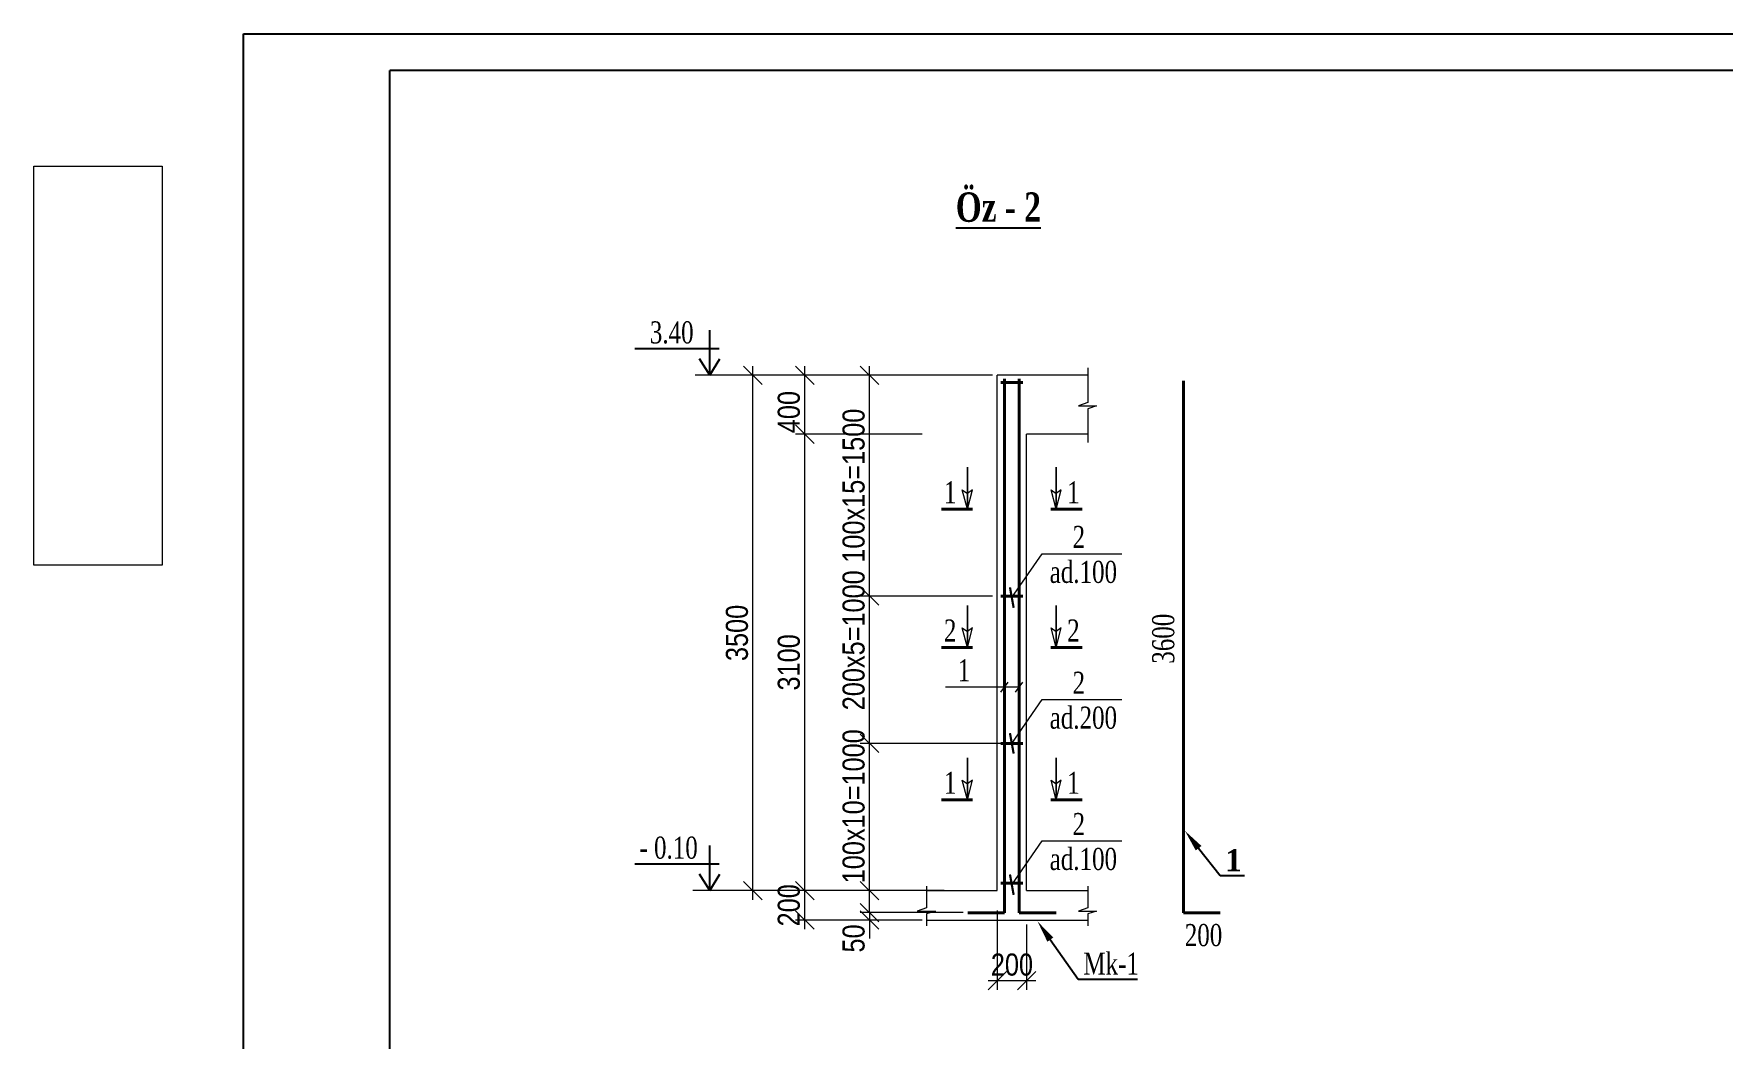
# Model space of a CAD drawing. Header units: millimetres. Extents: x -149347 to 251215, y -2929184 to -2541447.
# Drawn here: x -28789 to -5847, y -2759518 to -2745873 of the extents above; entities that cross this region are included whole.
import ezdxf
from ezdxf import colors
from ezdxf.entities.mleader import LeaderData, LeaderLine
from ezdxf.math import Vec2, Vec3

# ---------------------------------------------------------------- set-up
doc = ezdxf.new("R2010")
doc.units = ezdxf.units.MM
for name, color, linetype, lineweight in [('Ishare xetleri', 95, 'Continuous', 5), ('olchu', 253, 'Continuous', 9), ('РАЗМЕРЫ', 80, 'Continuous', 9)]:
    doc.layers.add(name, color=color, linetype=linetype, lineweight=lineweight)
doc.styles.add('400', font='times.ttf', dxfattribs={"width": 0.75, "height": 300})
doc.styles.get("Standard").update_dxf_attribs({"font": 'times.ttf'})
doc.styles.add('style1', font='A3TI(LA).TTF', dxfattribs={"height": 400})
doc.styles.add('style6', font='ARIALN.TTF', dxfattribs={"height": 300})
doc.dimstyles.new('DIM_100', dxfattribs={"dimscale": 100, "dimtxt": 250, "dimasz": 2.5, "dimexe": 1.25, "dimexo": 0.625, "dimtad": 1, "dimdec": 0, "dimtxsty": 'style1', "dimblk": 'OBLIQUE', "dimcen": 2.5, "dimdle": 1.25, "dimclrd": 251, "dimclre": 251, "dimaunit": 1, "dimadec": 3, "dimazin": 0, "dimtfac": 1, "dimtdec": 0, "dimtmove": 1, "dimatfit": 3, "dimfxl": 1.25, "dimlwd": 5, "dimlwe": 5, "dimarcsym": 0})

# ---------------------------------------------------------------- blocks, each defined once
blk = doc.blocks.new('_Oblique')
at = {"color": 0, "linetype": 'ByBlock', "lineweight": -2}
blk.add_line((-0.5, -0.5), (0.5, 0.5), dxfattribs=at)
blk = doc.blocks.new('*D1432')
at = {"color": 251, "linetype": 'ByBlock', "lineweight": 5, "ltscale": 80, "transparency": 16777216}
blk.add_line((-18312, -2757637), (-18312, -2751187), dxfattribs=at)
at = {"color": 251, "lineweight": 5, "ltscale": 80, "transparency": 16777216}
for p, q in [((-16719, -2751312), (-18437, -2751312)), ((-17598, -2757512), (-18437, -2757512))]:
    blk.add_line(p, q, dxfattribs=at)
at = {"layer": 'Defpoints', "color": 0, "lineweight": 15, "ltscale": 80, "transparency": 16777216}
for p in [(-18312, -2751312), (-16657, -2751312), (-17535, -2757512)]:
    blk.add_point(p, dxfattribs=at)
at = {"color": 251, "lineweight": 5, "ltscale": 80, "transparency": 16777216, "xscale": 250, "yscale": 250, "zscale": 250}
for p, rotation in [((-18312, -2751312), 90), ((-18312, -2757512), 270)]:
    blk.add_blockref('_Oblique', p, dxfattribs=dict(at, rotation=rotation))
at = {"color": 0, "lineweight": 15, "ltscale": 80, "transparency": 16777216, "insert": (-18528, -2754412), "char_height": 300, "attachment_point": 5, "rotation": 90, "style": 'style6'}
blk.add_mtext('3100', dxfattribs=at)
blk = doc.blocks.new('*D1433')
at = {"color": 251, "lineweight": 5, "ltscale": 80, "transparency": 16777216}
for p, q in [((-15761, -2750512), (-18437, -2750512)), ((-16719, -2751312), (-18437, -2751312))]:
    blk.add_line(p, q, dxfattribs=at)
at = {"color": 251, "linetype": 'ByBlock', "lineweight": 5, "ltscale": 80, "transparency": 16777216}
blk.add_line((-18312, -2751437), (-18312, -2750387), dxfattribs=at)
at = {"layer": 'Defpoints', "color": 0, "lineweight": 15, "ltscale": 80, "transparency": 16777216}
for p in [(-18312, -2750512), (-15698, -2750512), (-16657, -2751312)]:
    blk.add_point(p, dxfattribs=at)
at = {"color": 251, "lineweight": 5, "ltscale": 80, "transparency": 16777216, "xscale": 250, "yscale": 250, "zscale": 250}
for p, rotation in [((-18312, -2750512), 90), ((-18312, -2751312), 270)]:
    blk.add_blockref('_Oblique', p, dxfattribs=dict(at, rotation=rotation))
at = {"color": 0, "lineweight": 15, "ltscale": 80, "transparency": 16777216, "insert": (-18528, -2751012), "char_height": 300, "attachment_point": 5, "rotation": 90, "style": 'style6'}
blk.add_mtext('400', dxfattribs=at)
blk = doc.blocks.new('*D1434')
at = {"color": 251, "lineweight": 5, "ltscale": 80, "transparency": 16777216}
for p, q in [((-18936, -2750512), (-19143, -2750512)), ((-18936, -2757512), (-19143, -2757512))]:
    blk.add_line(p, q, dxfattribs=at)
at = {"color": 251, "linetype": 'ByBlock', "lineweight": 5, "ltscale": 80, "transparency": 16777216}
blk.add_line((-19018, -2757637), (-19018, -2750387), dxfattribs=at)
at = {"layer": 'Defpoints', "color": 0, "lineweight": 15, "ltscale": 80, "transparency": 16777216}
for p in [(-19018, -2750512), (-18873, -2750512), (-18873, -2757512)]:
    blk.add_point(p, dxfattribs=at)
at = {"color": 251, "lineweight": 5, "ltscale": 80, "transparency": 16777216, "xscale": 250, "yscale": 250, "zscale": 250}
for p, rotation in [((-19018, -2750512), 90), ((-19018, -2757512), 270)]:
    blk.add_blockref('_Oblique', p, dxfattribs=dict(at, rotation=rotation))
at = {"color": 0, "lineweight": 15, "ltscale": 80, "transparency": 16777216, "insert": (-19233, -2754012), "char_height": 300, "attachment_point": 5, "rotation": 90, "style": 'style6'}
blk.add_mtext('3500', dxfattribs=at)
blk = doc.blocks.new('*D1435')
at = {"color": 251, "linetype": 'ByBlock', "lineweight": 5, "ltscale": 80, "transparency": 16777216}
for p, q in [((-17433, -2757812), (-17433, -2757562)), ((-17433, -2757812), (-17433, -2757912)), ((-17433, -2757912), (-17433, -2758162))]:
    blk.add_line(p, q, dxfattribs=at)
at = {"color": 251, "lineweight": 5, "ltscale": 80, "transparency": 16777216}
for p, q in [((-16161, -2757812), (-17558, -2757812)), ((-16719, -2757912), (-17558, -2757912))]:
    blk.add_line(p, q, dxfattribs=at)
at = {"layer": 'Defpoints', "color": 0, "lineweight": 15, "ltscale": 80, "transparency": 16777216}
for p in [(-16098, -2757812), (-17433, -2757912), (-16657, -2757912)]:
    blk.add_point(p, dxfattribs=at)
at = {"color": 251, "lineweight": 5, "ltscale": 80, "transparency": 16777216, "xscale": 250, "yscale": 250, "zscale": 250}
for p, rotation in [((-17433, -2757812), 270), ((-17433, -2757912), 90)]:
    blk.add_blockref('_Oblique', p, dxfattribs=dict(at, rotation=rotation))
at = {"color": 0, "lineweight": 15, "ltscale": 80, "transparency": 16777216, "insert": (-17648, -2758162), "char_height": 300, "attachment_point": 5, "rotation": 90, "style": 'style6'}
blk.add_mtext('50', dxfattribs=at)
blk = doc.blocks.new('*D1436')
at = {"color": 251, "linetype": 'ByBlock', "lineweight": 5, "ltscale": 80, "transparency": 16777216}
blk.add_line((-18312, -2758037), (-18312, -2757387), dxfattribs=at)
at = {"color": 251, "lineweight": 5, "ltscale": 80, "transparency": 16777216}
for p, q in [((-18150, -2757512), (-18437, -2757512)), ((-17301, -2757912), (-18437, -2757912))]:
    blk.add_line(p, q, dxfattribs=at)
at = {"layer": 'Defpoints', "color": 0, "lineweight": 15, "ltscale": 80, "transparency": 16777216}
for p in [(-18312, -2757512), (-18087, -2757512), (-17239, -2757912, 0)]:
    blk.add_point(p, dxfattribs=at)
at = {"color": 251, "lineweight": 5, "ltscale": 80, "transparency": 16777216, "xscale": 250, "yscale": 250, "zscale": 250}
for p, rotation in [((-18312, -2757512), 90), ((-18312, -2757912), 270)]:
    blk.add_blockref('_Oblique', p, dxfattribs=dict(at, rotation=rotation))
at = {"color": 0, "lineweight": 15, "ltscale": 80, "transparency": 16777216, "insert": (-18528, -2757712), "char_height": 300, "attachment_point": 5, "rotation": 90, "style": 'style6'}
blk.add_mtext('200', dxfattribs=at)
blk = doc.blocks.new('*D1437')
at = {"color": 251, "lineweight": 5, "ltscale": 80, "transparency": 16777216}
for p, q in [((-15698, -2757783), (-15698, -2758860)), ((-15298, -2757975), (-15298, -2758860))]:
    blk.add_line(p, q, dxfattribs=at)
at = {"color": 251, "linetype": 'ByBlock', "lineweight": 5, "ltscale": 80, "transparency": 16777216}
blk.add_line((-15823, -2758735), (-15173, -2758735), dxfattribs=at)
at = {"layer": 'Defpoints', "color": 0, "lineweight": 15, "ltscale": 80, "transparency": 16777216}
for p in [(-15698, -2757721), (-15298, -2757912), (-15298, -2758735)]:
    blk.add_point(p, dxfattribs=at)
at = {"color": 251, "lineweight": 5, "ltscale": 80, "transparency": 16777216, "xscale": 250, "yscale": 250, "zscale": 250, "rotation": 180}
blk.add_blockref('_Oblique', (-15698, -2758735), dxfattribs=at)
at = {"color": 251, "lineweight": 5, "ltscale": 80, "transparency": 16777216, "xscale": 250, "yscale": 250, "zscale": 250}
blk.add_blockref('_Oblique', (-15298, -2758735), dxfattribs=at)
at = {"color": 0, "lineweight": 15, "ltscale": 80, "transparency": 16777216, "insert": (-15498, -2758519), "char_height": 300, "attachment_point": 5, "style": 'style6'}
blk.add_mtext('200', dxfattribs=at)
blk = doc.blocks.new('*D1438')
at = {"color": 251, "lineweight": 5, "ltscale": 80, "transparency": 16777216}
for p, q in [((-15615, -2755512), (-17558, -2755512)), ((-16933, -2757512), (-17558, -2757512))]:
    blk.add_line(p, q, dxfattribs=at)
at = {"color": 251, "linetype": 'ByBlock', "lineweight": 5, "ltscale": 80, "transparency": 16777216}
blk.add_line((-17433, -2757637), (-17433, -2755387), dxfattribs=at)
at = {"layer": 'Defpoints', "color": 0, "lineweight": 15, "ltscale": 80, "transparency": 16777216}
for p in [(-17433, -2755512), (-15553, -2755512), (-16871, -2757512)]:
    blk.add_point(p, dxfattribs=at)
at = {"color": 251, "lineweight": 5, "ltscale": 80, "transparency": 16777216, "xscale": 250, "yscale": 250, "zscale": 250}
for p, rotation in [((-17433, -2755512), 90), ((-17433, -2757512), 270)]:
    blk.add_blockref('_Oblique', p, dxfattribs=dict(at, rotation=rotation))
at = {"color": 0, "lineweight": 15, "ltscale": 80, "transparency": 16777216, "insert": (-17648, -2756367), "char_height": 300, "attachment_point": 5, "rotation": 90, "style": 'style6'}
blk.add_mtext('{\\fArial Narrow|b0|i0|c238|p34;100x10=}1000', dxfattribs=at)
blk = doc.blocks.new('*D1439')
at = {"color": 251, "lineweight": 5, "ltscale": 80, "transparency": 16777216}
for p, q in [((-15871, -2750512), (-17558, -2750512)), ((-15761, -2753512), (-17558, -2753512))]:
    blk.add_line(p, q, dxfattribs=at)
at = {"color": 251, "linetype": 'ByBlock', "lineweight": 5, "ltscale": 80, "transparency": 16777216}
blk.add_line((-17433, -2753637), (-17433, -2750387), dxfattribs=at)
at = {"layer": 'Defpoints', "color": 0, "lineweight": 15, "ltscale": 80, "transparency": 16777216}
for p in [(-17433, -2750512), (-15808, -2750512), (-15698, -2753512)]:
    blk.add_point(p, dxfattribs=at)
at = {"color": 251, "lineweight": 5, "ltscale": 80, "transparency": 16777216, "xscale": 250, "yscale": 250, "zscale": 250}
for p, rotation in [((-17433, -2750512), 90), ((-17433, -2753512), 270)]:
    blk.add_blockref('_Oblique', p, dxfattribs=dict(at, rotation=rotation))
at = {"color": 0, "lineweight": 15, "ltscale": 80, "transparency": 16777216, "insert": (-17648, -2752012), "char_height": 300, "attachment_point": 5, "rotation": 90, "style": 'style6'}
blk.add_mtext('{\\fArial Narrow|b0|i0|c238|p34;100x15=}1500', dxfattribs=at)
blk = doc.blocks.new('*D1440')
at = {"color": 251, "linetype": 'ByBlock', "lineweight": 5, "ltscale": 80, "transparency": 16777216}
blk.add_line((-17433, -2755637), (-17433, -2753387), dxfattribs=at)
at = {"color": 251, "lineweight": 5, "ltscale": 80, "transparency": 16777216}
for p, q in [((-15761, -2753512), (-17558, -2753512)), ((-15615, -2755512), (-17558, -2755512))]:
    blk.add_line(p, q, dxfattribs=at)
at = {"layer": 'Defpoints', "color": 0, "lineweight": 15, "ltscale": 80, "transparency": 16777216}
for p in [(-17433, -2753512), (-15698, -2753512), (-15553, -2755512)]:
    blk.add_point(p, dxfattribs=at)
at = {"color": 251, "lineweight": 5, "ltscale": 80, "transparency": 16777216, "xscale": 250, "yscale": 250, "zscale": 250}
for p, rotation in [((-17433, -2753512), 90), ((-17433, -2755512), 270)]:
    blk.add_blockref('_Oblique', p, dxfattribs=dict(at, rotation=rotation))
at = {"color": 0, "lineweight": 15, "ltscale": 80, "transparency": 16777216, "insert": (-17648, -2754112), "char_height": 300, "attachment_point": 5, "rotation": 90, "style": 'style6'}
blk.add_mtext('{\\fArial Narrow|b0|i0|c238|p34;200x5=}1000', dxfattribs=at)
blk = doc.blocks.new('mekteb')
at = {"color": 0, "lineweight": 25}
for p, q in [((99643, -1821466), (139843, -1821466)), ((99643, -1849866), (99643, -1821466))]:
    blk.add_line(p, q, dxfattribs=at)
at = {"color": 0, "lineweight": 25, "ltscale": 15}
for p in [(101643, -1849366), (139343, -1821966)]:
    blk.add_line(p, (101643, -1821966), dxfattribs=at)

msp = doc.modelspace()

# ---------------------------------------------------------------- linework, layer by layer
at = {"color": 0}
for p, q in [((-19603.90443, -2750512.28551, 0), (-19603.90443, -2749899.59558, 0)), ((-19603.90443, -2750512.28551, 0), (-19603.90443, -2749899.59558, 0)), ((-19603.90443, -2757512.28551, 0), (-19603.90443, -2756899.59558, 0)), ((-19603.90443, -2757512.28551, 0), (-19603.90443, -2756899.59558, 0))]:
    msp.add_line(p, q, dxfattribs=at)
at = {"color": 7}
for p, q in [((-19476.45078, -2750152.34557, 0), (-20623.66769, -2750152.34557, 0)), ((-19476.45078, -2757152.34557, 0), (-20623.66769, -2757152.34557, 0))]:
    msp.add_line(p, q, dxfattribs=at)
at = {"color": 7, "lineweight": 15, "ltscale": 80}
for p, q in [((-17896.80807, -2750512.28551, 0), (-19803.63525, -2750512.28551, 0)), ((-17896.80807, -2750512.28551, 0), (-19803.63525, -2750512.28551, 0)), ((-15398.41117, -2754747.76413, 0), (-16402.78368, -2754747.76413, 0)), ((-15648.40445, -2754816.47797, 0), (-15548.39997, -2754679.0503, 0)), ((-15448.41341, -2754816.47797, 0), (-15348.40893, -2754679.0503, 0)), ((-17711.46829, -2757512.28551, 0), (-19831.85009, -2757512.28551, 0)), ((-16419.01855, -2757512.28551, 0), (-19831.85009, -2757512.28551, 0))]:
    msp.add_line(p, q, dxfattribs=at)
at = {"color": 7, "lineweight": 9, "ltscale": 80}
for p, q in [((-15698.40669, -2757512.28551, 0), (-15698.40669, -2750512.28551, 0)), ((-14466.5577, -2750512.28551, 0), (-15698.40669, -2750512.28551, 0)), ((-14466.5577, -2750512.28551, 0), (-15298.40669, -2750512.28551, 0)), ((-15698.40669, -2757512.28551, 0), (-15698.40669, -2751312.28551, 0)), ((-15298.40669, -2757512.28551, 0), (-15298.40669, -2751312.28551, 0)), ((-14466.5577, -2751312.28551, 0), (-15298.40669, -2751312.28551, 0)), ((-15298.40669, -2757512.28551, 0), (-15298.40669, -2751312.28551, 0)), ((-14466.5577, -2751312.28551, 0), (-15298.40669, -2751312.28551, 0)), ((-16656.726, -2757512.28551, 0), (-15698.40669, -2757512.28551, 0)), ((-16656.726, -2757512.28551, 0), (-15698.40669, -2757512.28551, 0)), ((-15298.40669, -2757512.28551, 0), (-14466.5577, -2757512.28551, 0)), ((-15298.40669, -2757512.28551, 0), (-14466.5577, -2757512.28551, 0)), ((-16656.726, -2757912.28551, 0), (-14466.5577, -2757912.28551, 0)), ((-16656.726, -2757912.28551, 0), (-14466.5577, -2757912.28551, 0))]:
    msp.add_line(p, q, dxfattribs=at)
at = {"color": 7, "lineweight": 40, "ltscale": 80}
for p, q in [((-15648.41117, -2750612.28551, 0), (-15348.41117, -2750612.28551, 0)), ((-15598.40221, -2757812.16066, 0), (-15598.40221, -2750558.12189, 0)), ((-15398.41117, -2757812.16066, 0), (-15398.41117, -2750558.12189, 0)), ((-15649.65234, -2753512.28551, 0), (-15349.65234, -2753512.28551, 0)), ((-15649.65234, -2755512.28551, 0), (-15349.65234, -2755512.28551, 0)), ((-15649.65234, -2755512.28551, 0), (-15349.65234, -2755512.28551, 0)), ((-15649.65234, -2757412.29327, 0), (-15349.65234, -2757412.29327, 0)), ((-15649.65234, -2757412.29327, 0), (-15349.65234, -2757412.29327, 0)), ((-15598.40221, -2757812.16066, 0), (-16098.40221, -2757812.16066, 0)), ((-15598.40221, -2757812.16066, 0), (-16098.40221, -2757812.16066, 0)), ((-15398.41117, -2757812.16066, 0), (-14898.41117, -2757812.16066, 0)), ((-15398.41117, -2757812.16066, 0), (-14898.41117, -2757812.16066, 0)), ((-13167.3972, -2757816.51966, 0), (-12667.3972, -2757816.51966, 0))]:
    msp.add_line(p, q, dxfattribs=at)
at = {"lineweight": 40, "ltscale": 80}
for q in [(-13167.3972, -2750587.90727, 0), (-12667.3972, -2757816.51966, 0)]:
    msp.add_line((-13167.3972, -2757816.51966, 0), q, dxfattribs=at)
at = {"color": 1, "lineweight": 15, "ltscale": 15}
msp.add_lwpolyline([(-28788.71648, -2747672.9251), (-27042.12669, -2747672.9251), (-27042.12669, -2753090.93549), (-28788.71648, -2753090.93549)], close=True, dxfattribs=at)
at = {"color": 7, "ltscale": 15, "elevation": 0}
for points in [[(-19603.90443, -2750512.28551), (-19742.50635, -2750287.9415)], [(-19603.90443, -2750512.28551), (-19742.50635, -2750287.9415)], [(-19603.90443, -2750512.28551), (-19465.30252, -2750287.9415)], [(-19603.90443, -2750512.28551), (-19465.30252, -2750287.9415)], [(-19603.90443, -2757512.28551), (-19742.50635, -2757287.9415)], [(-19603.90443, -2757512.28551), (-19742.50635, -2757287.9415)], [(-19603.90443, -2757512.28551), (-19465.30252, -2757287.9415)], [(-19603.90443, -2757512.28551), (-19465.30252, -2757287.9415)]]:
    msp.add_lwpolyline(points, dxfattribs=at)
at = {"color": 7, "lineweight": 9, "ltscale": 80, "elevation": 0}
for points in [[(-14466.5577, -2750410.71602), (-14466.5577, -2750883.73171), (-14595.15267, -2750927.61971), (-14347.41964, -2750927.61971), (-14466.5577, -2750965.99215), (-14466.5577, -2751423.13821)], [(-16656.726, -2757449.89422), (-16656.726, -2757747.70835), (-16785.32096, -2757791.59635), (-16537.58793, -2757791.59635), (-16656.726, -2757829.96879), (-16656.726, -2757992.47816)], [(-14466.5577, -2757449.89422), (-14466.5577, -2757747.70835), (-14595.15267, -2757791.59635), (-14347.41964, -2757791.59635), (-14466.5577, -2757829.96879), (-14466.5577, -2757992.47816)]]:
    msp.add_lwpolyline(points, dxfattribs=at)
at = {"layer": 'Ishare xetleri', "color": 251, "lineweight": 15}
for points in [[(-16102.82492, -2752332.34368), (-16102.82492, -2751761.55683), (-16102.82492, -2752332.34368), (-16172.50413, -2752066.99609), (-16102.82492, -2752116.50946)], [(-16102.82492, -2752332.34368), (-16102.82492, -2751761.55683), (-16102.82492, -2752332.34368), (-16033.1457, -2752066.99609), (-16102.82492, -2752116.50946)], [(-14896.47977, -2752332.34368), (-14896.47977, -2751761.55683), (-14896.47977, -2752332.34368), (-14966.15898, -2752066.99609), (-14896.47977, -2752116.50946)], [(-14896.47977, -2752332.34368), (-14896.47977, -2751761.55683), (-14896.47977, -2752332.34368), (-14826.80055, -2752066.99609), (-14896.47977, -2752116.50946)]]:
    msp.add_lwpolyline(points, dxfattribs=at)
at = {"layer": 'Ishare xetleri', "color": 251, "lineweight": 15, "elevation": 0}
for points in [[(-16102.82492, -2754209.72151), (-16102.82492, -2753638.93466), (-16102.82492, -2754209.72151), (-16172.50413, -2753944.37392), (-16102.82492, -2753993.88729)], [(-16102.82492, -2754209.72151), (-16102.82492, -2753638.93466), (-16102.82492, -2754209.72151), (-16033.1457, -2753944.37392), (-16102.82492, -2753993.88729)], [(-14896.47977, -2754209.72151), (-14896.47977, -2753638.93466), (-14896.47977, -2754209.72151), (-14966.15898, -2753944.37392), (-14896.47977, -2753993.88729)], [(-14896.47977, -2754209.72151), (-14896.47977, -2753638.93466), (-14896.47977, -2754209.72151), (-14826.80055, -2753944.37392), (-14896.47977, -2753993.88729)], [(-16102.82492, -2756277.80497), (-16102.82492, -2755707.01812), (-16102.82492, -2756277.80497), (-16172.50413, -2756012.45738), (-16102.82492, -2756061.97075)], [(-16102.82492, -2756277.80497), (-16102.82492, -2755707.01812), (-16102.82492, -2756277.80497), (-16033.1457, -2756012.45738), (-16102.82492, -2756061.97075)], [(-14896.47977, -2756277.80497), (-14896.47977, -2755707.01812), (-14896.47977, -2756277.80497), (-14966.15898, -2756012.45738), (-14896.47977, -2756061.97075)], [(-14896.47977, -2756277.80497), (-14896.47977, -2755707.01812), (-14896.47977, -2756277.80497), (-14826.80055, -2756012.45738), (-14896.47977, -2756061.97075)]]:
    msp.add_lwpolyline(points, dxfattribs=at)
at = {"layer": 'olchu', "lineweight": 40}
for p, q in [((-16032.00477, -2752332.34368), (-16454.06105, -2752332.34368)), ((-16032.00477, -2752332.34368), (-16454.06105, -2752332.34368)), ((-14967.29991, -2752332.34368), (-14545.24363, -2752332.34368)), ((-14967.29991, -2752332.34368), (-14545.24363, -2752332.34368)), ((-16032.00477, -2754209.72151, 0), (-16454.06105, -2754209.72151, 0)), ((-16032.00477, -2754209.72151, 0), (-16454.06105, -2754209.72151, 0)), ((-14967.29991, -2754209.72151, 0), (-14545.24363, -2754209.72151, 0)), ((-14967.29991, -2754209.72151, 0), (-14545.24363, -2754209.72151, 0)), ((-16032.00477, -2756277.80497, 0), (-16454.06105, -2756277.80497, 0)), ((-16032.00477, -2756277.80497, 0), (-16454.06105, -2756277.80497, 0)), ((-14967.29991, -2756277.80497, 0), (-14545.24363, -2756277.80497, 0)), ((-14967.29991, -2756277.80497, 0), (-14545.24363, -2756277.80497, 0))]:
    msp.add_line(p, q, dxfattribs=at)

# ---------------------------------------------------------------- block references
at = {"lineweight": 15, "xscale": 0.9955521685390247, "yscale": 0.9955521685390247, "zscale": 0.9955521685390247}
msp.add_blockref('mekteb', (-125139.43739, -932508.73909), dxfattribs=at)

# ---------------------------------------------------------------- texts
at = {"color": 7, "insert": (-15682.42043, -2748230.16399, 0), "char_height": 300, "attachment_point": 5, "style": '400'}
msp.add_mtext_dynamic_manual_height_columns('{\\fTimes New Roman|b1|i0|c238|p18;\\H1.3333x;\\LÖz - 2}', width=10162.2055716, gutter_width=3519.63915, heights=[0], dxfattribs=at)
at = {"color": 7, "char_height": 300, "attachment_point": 5, "style": '400'}
for s, insert in [('{\\fTimes New Roman|b0|i0|c238|p18; 3.4}0', (-20162.94434, -2749932.04653, 0)), ('{\\fTimes New Roman|b0|i0|c238|p18;1}', (-16336.81294, -2752101.89137)), ('{\\fTimes New Roman|b0|i0|c238|p18;1}', (-14662.49174, -2752101.89137)), ('{\\fTimes New Roman|b0|i0|c238|p18;2}', (-14588.99026, -2752708.25178, 0)), ('{\\fTimes New Roman|b0|i0|c238|p18;ad.100}', (-14527.31997, -2753185.72125, 0)), ('{\\fTimes New Roman|b0|i0|c238|p18;2}', (-16336.81294, -2753979.26919, 0)), ('{\\fTimes New Roman|b0|i0|c238|p18;2}', (-14662.49174, -2753979.26919, 0)), ('{\\fTimes New Roman|b0|i0|c238|p18;1}', (-16149.6865, -2754519.16584, 0)), ('{\\fTimes New Roman|b0|i0|c238|p18;2}', (-14588.99026, -2754688.79287, 0)), ('{\\fTimes New Roman|b0|i0|c238|p18;ad.200}', (-14527.31997, -2755166.26233, 0)), ('{\\fTimes New Roman|b0|i0|c238|p18;1}', (-16336.81294, -2756047.35265, 0)), ('{\\fTimes New Roman|b0|i0|c238|p18;1}', (-14662.49174, -2756047.35265, 0)), ('{\\fTimes New Roman|b0|i0|c238|p18;2}', (-14588.99026, -2756608.25954, 0)), ('-{\\fTimes New Roman|b0|i0|c238|p18; 0.1}0', (-20162.94434, -2756932.04653, 0)), ('{\\fTimes New Roman|b0|i0|c238|p18;ad.100}', (-14527.31997, -2757085.72901, 0)), ('{\\fTimes New Roman|b0|i0|c238|p18;200}', (-12894.54946, -2758118.65119, 0))]:
    msp.add_mtext(s, dxfattribs=dict(at, insert=insert))
at = {"color": 7, "insert": (-13440.36174, -2754090.57675, 0), "char_height": 300, "attachment_point": 5, "rotation": 90, "style": '400'}
msp.add_mtext('{\\fTimes New Roman|b0|i0|c238|p18;3600}', dxfattribs=at)

# ---------------------------------------------------------------- dimensions: what is measured, and where the dimension line sits
at = {"color": 7, "lineweight": 15, "ltscale": 80}
for base, p1, p2, picture, middle in [((-19017.5194, -2750512.28551, 0), (-18873.20984, -2757512.28551, 0), (-18873.20984, -2750512.28551, 0), '*D1434', (-19233.19129, -2754012.28551, 0)), ((-18312.05927, -2751312.28551, 0), (-17535.04697, -2757512.28551, 0), (-16656.726, -2751312.28551, 0), '*D1432', (-18527.73116, -2754412.28551, 0))]:
    dim = msp.add_linear_dim(base=base, p1=p1, p2=p2, angle=90, dimstyle='DIM_100', override={"dimlfac": 0.5, "dimtxsty": 'style6'}, dxfattribs=at)
    dim.commit()
    dim.dimension.update_dxf_attribs({"geometry": picture, "text_midpoint": middle})
for base, p1, p2, picture, middle in [((-18312.05927, -2750512.28551, 0), (-16656.726, -2751312.28551, 0), (-15698.40669, -2750512.28551, 0), '*D1433', (-18312.05927, -2751012.28551, 0)), ((-18312.05927, -2757512.28551, 0), (-17238.56341, -2757912.28551, 0), (-18087.03321, -2757512.28551, 0), '*D1436', (-18312.05927, -2757712.28551, 0)), ((-17432.6813, -2757912.28551, 0), (-16098.40221, -2757812.16066, 0), (-16656.726, -2757912.28551, 0), '*D1435', (-17432.6813, -2758162.28551, 0))]:
    dim = msp.add_linear_dim(base=base, p1=p1, p2=p2, angle=90, dimstyle='DIM_100', override={"dimlfac": 0.5, "dimtxsty": 'style6'}, dxfattribs=at)
    dim.commit()
    dim.dimension.update_dxf_attribs({"geometry": picture, "text_midpoint": middle, "dimtype": 160})
dim = msp.add_linear_dim(base=(-17432.6813, -2750512.28551, 0), p1=(-15698.40669, -2753512.28551, 0), p2=(-15808.25953, -2750512.28551, 0), angle=90, text='{\\fArial Narrow|b0|i0|c238|p34;100x15=}<>', dimstyle='DIM_100', override={"dimlfac": 0.5, "dimtxsty": 'style6'}, dxfattribs=at)
dim.commit()
dim.dimension.update_dxf_attribs({"geometry": '*D1439', "text_midpoint": (-17648.3532, -2752012.28551, 0)})
for base, p1, p2, text, picture, middle in [((-17432.6813, -2753512.28551, 0), (-15552.84036, -2755512.28551, 0), (-15698.40669, -2753512.28551, 0), '{\\fArial Narrow|b0|i0|c238|p34;200x5=}<>', '*D1440', (-17432.6813, -2754112.28551, 0)), ((-17432.6813, -2755512.28551, 0), (-16870.73253, -2757512.28551, 0), (-15552.84036, -2755512.28551, 0), '{\\fArial Narrow|b0|i0|c238|p34;100x10=}<>', '*D1438', (-17432.6813, -2756366.99923, 0))]:
    dim = msp.add_linear_dim(base=base, p1=p1, p2=p2, angle=90, text=text, dimstyle='DIM_100', override={"dimlfac": 0.5, "dimtxsty": 'style6'}, dxfattribs=at)
    dim.commit()
    dim.dimension.update_dxf_attribs({"geometry": picture, "text_midpoint": middle, "dimtype": 160})
dim = msp.add_linear_dim(base=(-15298.40669, -2758734.79552, 0), p1=(-15698.40669, -2757720.59765, 0), p2=(-15298.40669, -2757912.28551, 0), dimstyle='DIM_100', override={"dimlfac": 0.5, "dimtxsty": 'style6'}, dxfattribs=at)
dim.commit()
dim.dimension.update_dxf_attribs({"geometry": '*D1437', "text_midpoint": (-15498.40669, -2758734.79552, 0), "dimtype": 160})

# ---------------------------------------------------------------- leaders
at = {"layer": 'РАЗМЕРЫ', "color": 0, "lineweight": 15}
for points in [[(-15499.65234, -2753531.74443, 0), (-15086.73694, -2752937.70195, 0), (-14002.37955, -2752937.70195, 0)], [(-15499.65234, -2755512.28551, 0), (-15086.73694, -2754918.24304, 0), (-14002.37955, -2754918.24304, 0)], [(-15499.65234, -2757431.75219, 0), (-15086.73694, -2756837.70971, 0), (-14002.37955, -2756837.70971, 0)]]:
    msp.add_leader(points, dimstyle='DIM_100', override={"dimasz": 2, "dimgap": 0.625, "dimtad": 0, "dimldrblk": 'ArchTick'}, dxfattribs=at)
ml = msp.add_multileader_mtext('Standard', dxfattribs=at)
ml.set_content('{\\fTimes New Roman|b1|i0|c238|p18;\\C7;1}')
ml.set_leader_properties()
ml.build(insert=Vec2(0, 0))
ml.multileader.update_dxf_attribs({"text_left_attachment_type": 6, "text_right_attachment_type": 6, "dogleg_length": 100, "arrow_head_size": 300})
ctx = ml.context
ctx.base_point, ctx.char_height, ctx.arrow_head_size, ctx.plane_origin = Vec3(-12568.74569, -2757309.31195, 0), 300, 300, Vec3(-17772.17871, -2754309.05918, 0)
ctx.left_attachment, ctx.right_attachment, ctx.text_align_type = 6, 6, 1
notes = []
notes.append((ctx, [(0, (1, 1, 0), (-12668.74569, -2757309.31195, 0), (1, 0), 100, [(1, [(-13146.82293, -2756700.93036, 0)], 0, [])])]))
ctx.mtext.insert, ctx.mtext.alignment, ctx.mtext.flow_direction = Vec3(-12487.41043, -2756949.31195, 0), 2, 5
ml = msp.add_multileader_mtext('Standard', dxfattribs=at)
ml.set_content('{\\fTimes New Roman|b0|i0|c238|p18;\\C7;Mk-1}', style='400')
ml.set_leader_properties()
ml.build(insert=Vec2(0, 0))
ml.multileader.update_dxf_attribs({"text_left_attachment_type": 6, "text_right_attachment_type": 6, "dogleg_length": 100, "arrow_head_size": 300})
ctx = ml.context
ctx.base_point, ctx.char_height, ctx.arrow_head_size, ctx.plane_origin = Vec3(-14497.55784, -2758714.06851, 0), 300, 300, Vec3(-19874.56545, -2759340.59338, 0)
ctx.left_attachment, ctx.right_attachment, ctx.text_align_type = 6, 6, 1
notes.append((ctx, [(0, (1, 1, 0), (-14597.55784, -2758714.06851, 0), (1, 0), 100, [(1, [(-15149.20967, -2757932.46456, 0)], 0, [])])]))
ctx.mtext.insert, ctx.mtext.alignment, ctx.mtext.flow_direction = Vec3(-14149.46015, -2758354.06851, 0), 2, 5
for ctx, leaders in notes:
    for number, flags, end, landing, length, lines in leaders:
        leader = LeaderData()
        leader.index, (leader.has_last_leader_line, leader.has_dogleg_vector, leader.attachment_direction) = number, flags
        leader.last_leader_point, leader.dogleg_vector, leader.dogleg_length = Vec3(end), Vec3(landing), length
        for number, points, colour, breaks in lines:
            line = LeaderLine()
            line.index, line.vertices, line.color, line.breaks = number, Vec3.list(points), colors.encode_raw_color(colour), breaks
            leader.lines.append(line)
        ctx.leaders.append(leader)

doc.saveas('drawing.dxf')
